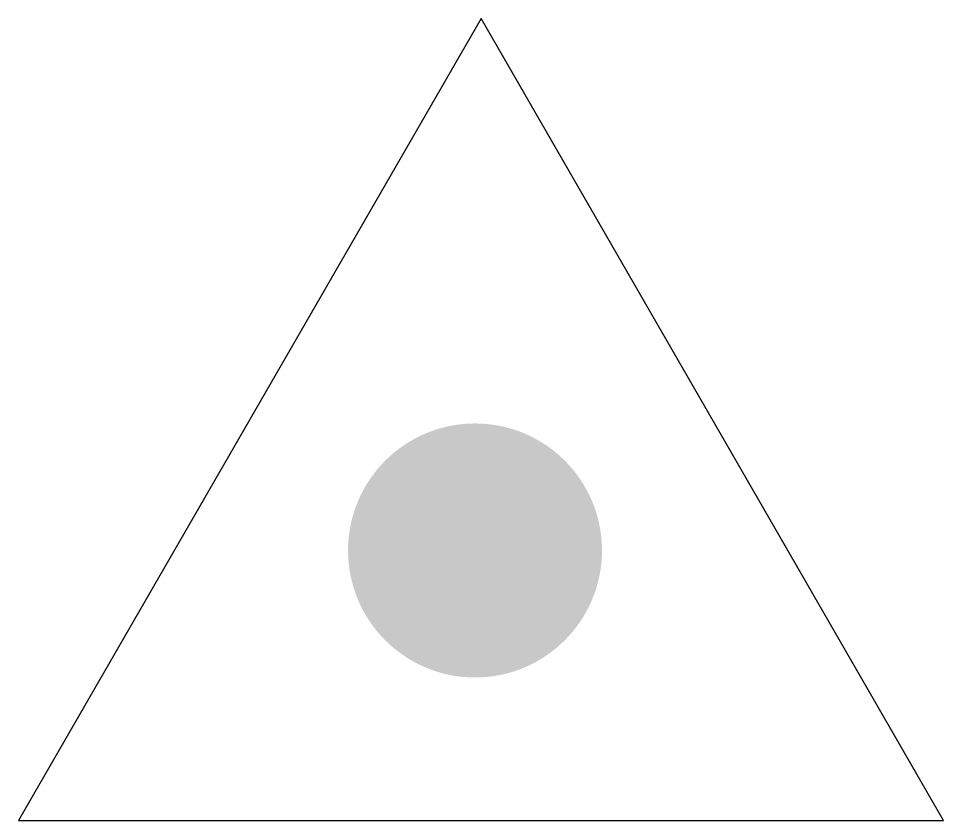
# Model space of a CAD drawing. Header units: feet. Extents: x -0.0075 to 0.0075, y -0.0044 to 0.0086.
import ezdxf

# ---------------------------------------------------------------- set-up
doc = ezdxf.new("R2010")
doc.units = ezdxf.units.FT
doc.header["$MEASUREMENT"] = 0

msp = doc.modelspace()

# ---------------------------------------------------------------- hatches: boundary and pattern name
h = msp.add_hatch(color=256)
edge = h.paths.add_edge_path()
edge.add_arc((-0.000097, -0.000023), 0.002059, 0, 360)

# ---------------------------------------------------------------- linework, layer by layer
at = {"flags": 128}
msp.add_lwpolyline([(0, 0.0086), (-0.0075, -0.0044), (0.0075, -0.0044)], close=True, dxfattribs=at)

doc.saveas('drawing.dxf')
